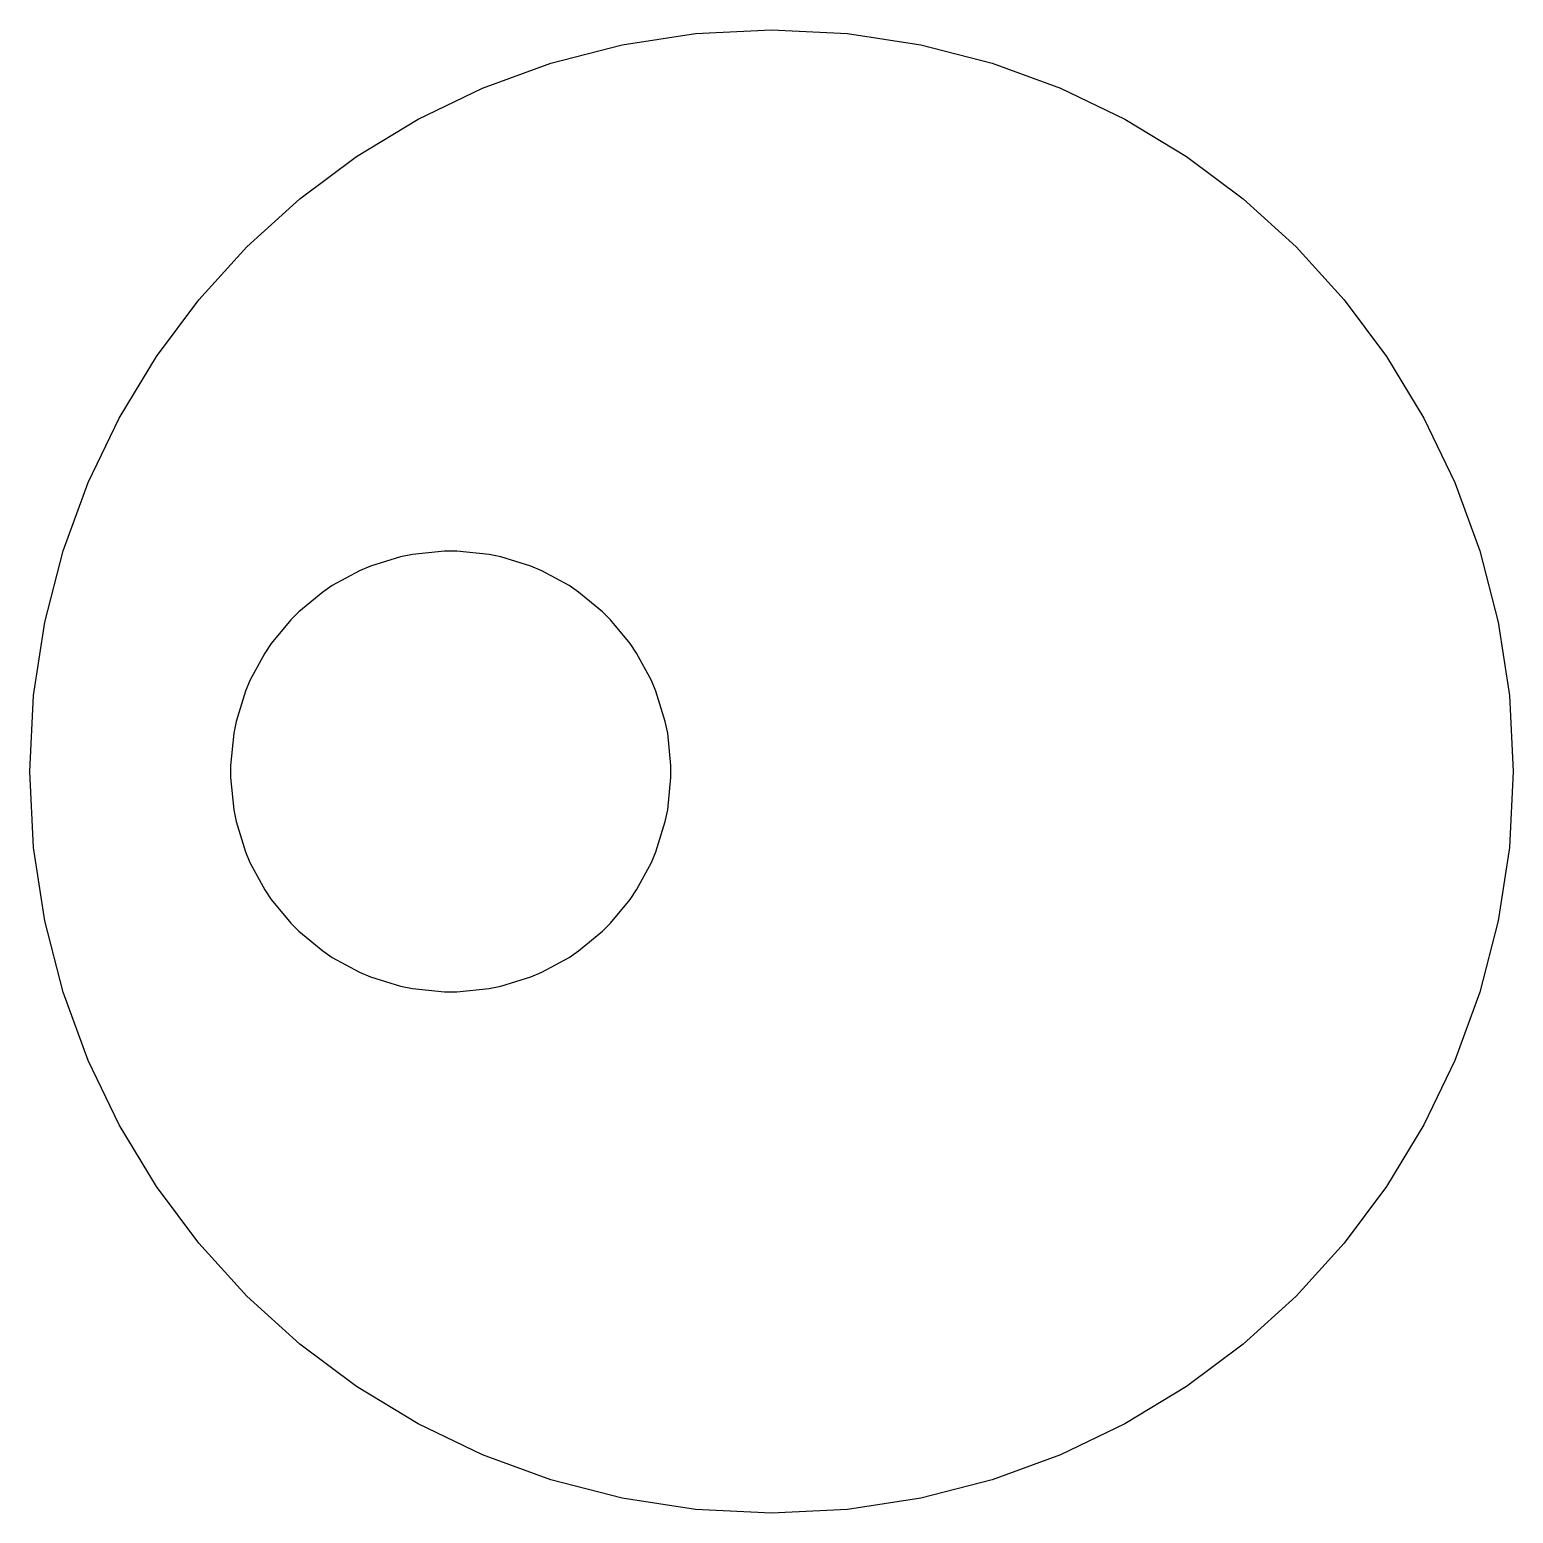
# Model space of a CAD drawing. Header units: millimetres. Extents: x 0 to 37, y -37 to 0.
import ezdxf

# ---------------------------------------------------------------- set-up
doc = ezdxf.new("R2010")
doc.units = ezdxf.units.MM

msp = doc.modelspace()

# ---------------------------------------------------------------- linework, layer by layer
at = {"layer": 'CUT'}
for points in [[(20.389, -0.096), (22.225, -0.376), (23.997, -0.832), (25.706, -1.457), (27.31, -2.23), (28.844, -3.162), (30.26, -4.221), (31.578, -5.418), (32.775, -6.736), (33.834, -8.152), (34.766, -9.686), (35.539, -11.29), (36.164, -12.999), (36.62, -14.771), (36.9, -16.607), (36.996, -18.498), (36.9, -20.389), (36.62, -22.225), (36.164, -23.997), (35.539, -25.706), (34.766, -27.31), (33.834, -28.844), (32.775, -30.26), (31.578, -31.578), (30.26, -32.775), (28.844, -33.834), (27.31, -34.766), (25.706, -35.539), (23.997, -36.164), (22.225, -36.62), (20.389, -36.9), (18.498, -36.996), (16.607, -36.9), (14.771, -36.62), (12.999, -36.164), (11.29, -35.539), (9.686, -34.766), (8.152, -33.834), (6.736, -32.775), (5.418, -31.578), (4.221, -30.26), (3.162, -28.844), (2.23, -27.31), (1.457, -25.706), (0.832, -23.997), (0.376, -22.225), (0.096, -20.389), (0, -18.498), (0.096, -16.607), (0.376, -14.771), (0.832, -12.999), (1.457, -11.29), (2.23, -9.686), (3.162, -8.152), (4.221, -6.736), (5.418, -5.418), (6.736, -4.221), (8.152, -3.162), (9.686, -2.23), (11.29, -1.457), (12.999, -0.832), (14.771, -0.376), (16.607, -0.096), (18.498, 0)], [(9.542, -13.087), (9.248, -13.146), (8.497, -13.379), (8.225, -13.494), (7.546, -13.863), (7.307, -14.025), (6.715, -14.514), (6.514, -14.715), (6.025, -15.307), (5.863, -15.546), (5.494, -16.225), (5.379, -16.497), (5.146, -17.248), (5.087, -17.542), (5.006, -18.348), (5.006, -18.648), (5.087, -19.454), (5.146, -19.748), (5.379, -20.499), (5.494, -20.771), (5.863, -21.45), (6.025, -21.689), (6.514, -22.281), (6.715, -22.482), (7.307, -22.971), (7.546, -23.133), (8.225, -23.502), (8.497, -23.617), (9.248, -23.85), (9.542, -23.909), (10.348, -23.99), (10.648, -23.99), (11.454, -23.909), (11.748, -23.85), (12.499, -23.617), (12.771, -23.502), (13.45, -23.133), (13.689, -22.971), (14.281, -22.482), (14.482, -22.281), (14.971, -21.689), (15.133, -21.45), (15.502, -20.771), (15.617, -20.499), (15.85, -19.748), (15.909, -19.454), (15.99, -18.648), (15.99, -18.348), (15.909, -17.542), (15.85, -17.248), (15.617, -16.497), (15.502, -16.225), (15.133, -15.546), (14.971, -15.307), (14.482, -14.715), (14.281, -14.514), (13.689, -14.025), (13.45, -13.863), (12.771, -13.494), (12.499, -13.379), (11.748, -13.146), (11.454, -13.087), (10.648, -13.006), (10.348, -13.006)]]:
    msp.add_lwpolyline(points, close=True, dxfattribs=at)

doc.saveas('drawing.dxf')
